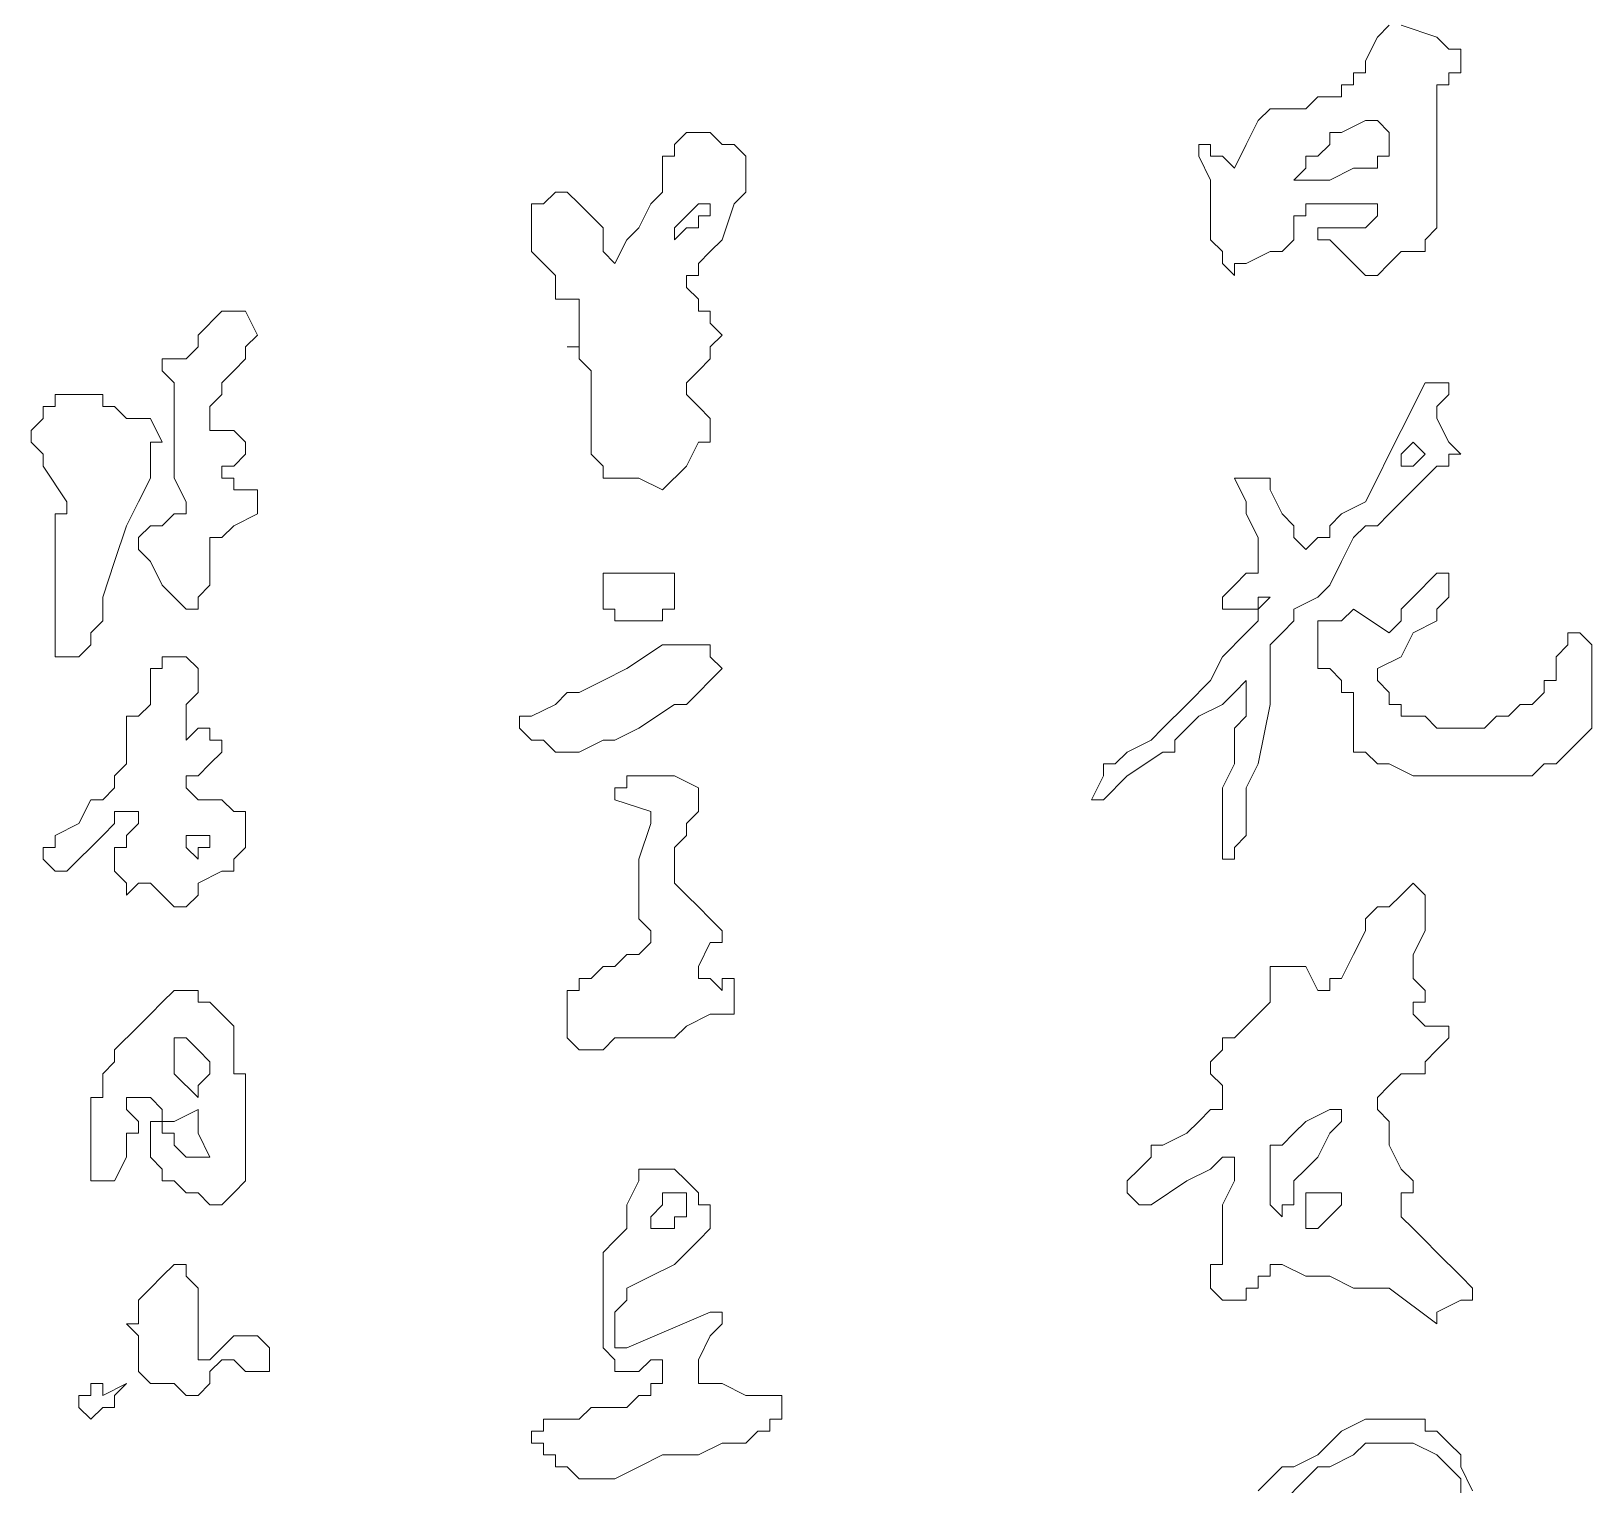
# Model space of a CAD drawing. Extents: x -66030 to 95157, y -13132 to 45879.
# Drawn here: x -44904 to -44392, y 26006 to 26483 of the extents above; entities that cross this region are included whole.
import ezdxf

# ---------------------------------------------------------------- set-up
doc = ezdxf.new("R2010")
doc.units = 0
doc.header["$LTSCALE"] = 100
doc.header["$MEASUREMENT"] = 0
doc.layers.get('0').update_dxf_attribs({"linetype": 'CONTINUOUS'})

msp = doc.modelspace()

# ---------------------------------------------------------------- linework, layer by layer
at = {"lineweight": 0}
for points in [[(-44454.71, 26484.92), (-44442.99, 26481.02), (-44442.99, 26481.02), (-44442.99, 26481.02), (-44439.09, 26477.11), (-44435.18, 26477.11), (-44435.18, 26473.21), (-44435.18, 26469.3), (-44439.09, 26469.3), (-44439.09, 26465.4), (-44442.99, 26465.4), (-44442.99, 26461.49), (-44442.99, 26457.58), (-44442.99, 26449.77), (-44442.99, 26438.05), (-44442.99, 26430.24), (-44442.99, 26422.43), (-44442.99, 26418.52), (-44446.9, 26414.62), (-44446.9, 26410.71), (-44450.81, 26410.71), (-44454.71, 26410.71), (-44458.62, 26406.81), (-44462.52, 26402.9), (-44466.43, 26402.9), (-44470.34, 26406.81), (-44474.24, 26410.71), (-44478.15, 26414.62), (-44482.05, 26414.62), (-44482.05, 26418.52), (-44478.15, 26418.52), (-44478.15, 26418.52), (-44478.15, 26418.52), (-44470.34, 26418.52), (-44470.34, 26418.52), (-44470.34, 26418.52), (-44466.43, 26418.52), (-44466.43, 26418.52), (-44462.52, 26422.43), (-44462.52, 26426.34), (-44462.52, 26426.34), (-44466.43, 26426.34), (-44470.34, 26426.34), (-44470.34, 26426.34), (-44478.15, 26426.34), (-44482.05, 26426.34), (-44482.05, 26426.34), (-44485.96, 26426.34), (-44485.96, 26426.34), (-44485.96, 26422.43), (-44489.87, 26422.43), (-44489.87, 26418.52), (-44489.87, 26414.62), (-44493.77, 26410.71), (-44493.77, 26410.71), (-44497.68, 26410.71), (-44505.49, 26406.81), (-44509.4, 26406.81), (-44509.4, 26402.9), (-44513.3, 26406.81), (-44513.3, 26410.71), (-44517.21, 26414.62), (-44517.21, 26414.62), (-44517.21, 26414.62), (-44517.21, 26418.52), (-44517.21, 26422.43), (-44517.21, 26426.34), (-44517.21, 26434.15), (-44521.11, 26441.96), (-44521.11, 26441.96), (-44521.11, 26445.87), (-44521.11, 26445.87), (-44521.11, 26445.87), (-44521.11, 26445.87), (-44517.21, 26445.87), (-44517.21, 26445.87), (-44517.21, 26441.96), (-44517.21, 26441.96), (-44513.3, 26441.96), (-44513.3, 26441.96), (-44509.4, 26438.05), (-44505.49, 26445.87), (-44501.58, 26453.68), (-44497.68, 26457.58), (-44489.87, 26457.58), (-44489.87, 26457.58), (-44489.87, 26457.58), (-44485.96, 26457.58), (-44485.96, 26457.58), (-44482.05, 26461.49), (-44474.24, 26461.49), (-44474.24, 26465.4), (-44470.34, 26465.4), (-44470.34, 26469.3), (-44466.43, 26469.3), (-44466.43, 26473.21), (-44466.43, 26473.21), (-44462.52, 26481.02), (-44458.62, 26484.92)], [(-44501.58, 26004.49), (-44497.68, 26008.4), (-44493.77, 26012.3), (-44489.87, 26012.3), (-44482.05, 26016.21), (-44474.24, 26024.02), (-44466.43, 26027.93), (-44458.62, 26027.93), (-44458.62, 26027.93), (-44454.71, 26027.93), (-44454.71, 26027.93), (-44450.81, 26027.93), (-44446.9, 26027.93), (-44446.9, 26024.02), (-44442.99, 26024.02), (-44439.09, 26020.11), (-44435.18, 26016.21), (-44435.18, 26012.3), (-44431.28, 26004.49)], [(-44435.18, 26000.58), (-44435.18, 26008.4), (-44439.09, 26012.3), (-44439.09, 26012.3), (-44442.99, 26016.21), (-44442.99, 26016.21), (-44450.81, 26020.11), (-44454.71, 26020.11), (-44458.62, 26020.11), (-44466.43, 26020.11), (-44470.34, 26016.21), (-44478.15, 26012.3), (-44482.05, 26012.3), (-44485.96, 26008.4), (-44493.77, 26000.58)]]:
    msp.add_lwpolyline(points, dxfattribs=at)
for points in [[(-44704.69, 26336.5), (-44712.51, 26336.5), (-44712.51, 26336.5), (-44712.51, 26336.5), (-44716.41, 26336.5), (-44716.41, 26340.4), (-44716.41, 26340.4), (-44720.32, 26344.31), (-44720.32, 26348.22), (-44720.32, 26352.12), (-44720.32, 26359.93), (-44720.32, 26367.75), (-44720.32, 26367.75), (-44720.32, 26371.65), (-44724.22, 26375.56), (-44724.22, 26379.46), (-44728.13, 26379.46), (-44724.22, 26379.46), (-44724.22, 26383.37), (-44724.22, 26387.28), (-44724.22, 26387.28), (-44724.22, 26391.18), (-44724.22, 26391.18), (-44724.22, 26391.18), (-44724.22, 26395.09), (-44728.13, 26395.09), (-44732.04, 26395.09), (-44732.04, 26402.9), (-44735.94, 26406.81), (-44739.85, 26410.71), (-44739.85, 26414.62), (-44739.85, 26418.52), (-44739.85, 26418.52), (-44739.85, 26418.52), (-44739.85, 26422.43), (-44739.85, 26422.43), (-44739.85, 26426.34), (-44739.85, 26426.34), (-44735.94, 26426.34), (-44735.94, 26426.34), (-44732.04, 26430.24), (-44732.04, 26430.24), (-44728.13, 26430.24), (-44724.22, 26426.34), (-44720.32, 26422.43), (-44716.41, 26418.52), (-44716.41, 26418.52), (-44716.41, 26414.62), (-44716.41, 26414.62), (-44716.41, 26410.71), (-44716.41, 26410.71), (-44712.51, 26406.81), (-44712.51, 26406.81), (-44708.6, 26414.62), (-44704.69, 26418.52), (-44700.79, 26426.34), (-44700.79, 26426.34), (-44696.88, 26430.24), (-44696.88, 26438.05), (-44696.88, 26441.96), (-44692.98, 26441.96), (-44692.98, 26445.87), (-44689.07, 26449.77), (-44685.16, 26449.77), (-44685.16, 26449.77), (-44681.26, 26449.77), (-44681.26, 26449.77), (-44677.35, 26445.87), (-44673.45, 26445.87), (-44673.45, 26445.87), (-44669.54, 26441.96), (-44669.54, 26438.05), (-44669.54, 26438.05), (-44669.54, 26438.05), (-44669.54, 26434.15), (-44669.54, 26430.24), (-44673.45, 26426.34), (-44677.35, 26414.62), (-44677.35, 26414.62), (-44677.35, 26414.62), (-44681.26, 26410.71), (-44685.16, 26406.81), (-44685.16, 26402.9), (-44689.07, 26402.9), (-44689.07, 26402.9), (-44689.07, 26398.99), (-44689.07, 26398.99), (-44689.07, 26398.99), (-44685.16, 26395.09), (-44685.16, 26391.18), (-44681.26, 26391.18), (-44681.26, 26387.28), (-44677.35, 26383.37), (-44681.26, 26379.46), (-44681.26, 26375.56), (-44685.16, 26371.65), (-44689.07, 26367.75), (-44689.07, 26363.84), (-44685.16, 26359.93), (-44681.26, 26356.03), (-44681.26, 26352.12), (-44681.26, 26352.12), (-44681.26, 26348.22), (-44685.16, 26348.22), (-44689.07, 26340.4), (-44696.88, 26332.59), (-44696.88, 26332.59), (-44704.69, 26336.5)], [(-44489.87, 26434.15), (-44489.87, 26434.15), (-44485.96, 26438.05), (-44485.96, 26441.96), (-44482.05, 26441.96), (-44478.15, 26445.87), (-44478.15, 26445.87), (-44478.15, 26449.77), (-44474.24, 26449.77), (-44466.43, 26453.68), (-44462.52, 26453.68), (-44458.62, 26449.77), (-44458.62, 26449.77), (-44458.62, 26445.87), (-44458.62, 26441.96), (-44458.62, 26441.96), (-44462.52, 26441.96), (-44462.52, 26438.05), (-44466.43, 26438.05), (-44470.34, 26438.05), (-44478.15, 26434.15), (-44482.05, 26434.15), (-44485.96, 26434.15), (-44485.96, 26434.15), (-44489.87, 26434.15)], [(-44681.26, 26426.34), (-44681.26, 26422.43), (-44685.16, 26422.43), (-44685.16, 26418.52), (-44689.07, 26418.52), (-44692.98, 26414.62), (-44692.98, 26418.52), (-44689.07, 26422.43), (-44685.16, 26426.34), (-44685.16, 26426.34), (-44681.26, 26426.34)], [(-44853.12, 26293.53), (-44853.12, 26293.53), (-44857.03, 26297.44), (-44860.93, 26301.34), (-44864.84, 26309.16), (-44868.74, 26313.06), (-44868.74, 26316.97), (-44864.84, 26320.87), (-44864.84, 26320.87), (-44860.93, 26320.87), (-44857.03, 26324.78), (-44853.12, 26324.78), (-44853.12, 26328.69), (-44857.03, 26336.5), (-44857.03, 26340.4), (-44857.03, 26344.31), (-44857.03, 26348.22), (-44857.03, 26348.22), (-44857.03, 26352.12), (-44857.03, 26352.12), (-44857.03, 26352.12), (-44857.03, 26352.12), (-44857.03, 26356.03), (-44857.03, 26356.03), (-44857.03, 26356.03), (-44857.03, 26359.93), (-44857.03, 26359.93), (-44857.03, 26363.84), (-44857.03, 26367.75), (-44860.93, 26371.65), (-44860.93, 26375.56), (-44860.93, 26375.56), (-44857.03, 26375.56), (-44857.03, 26375.56), (-44853.12, 26375.56), (-44849.21, 26379.46), (-44849.21, 26383.37), (-44841.4, 26391.18), (-44837.5, 26391.18), (-44833.59, 26391.18), (-44829.68, 26383.37), (-44833.59, 26379.46), (-44833.59, 26375.56), (-44837.5, 26371.65), (-44837.5, 26371.65), (-44841.4, 26367.75), (-44841.4, 26363.84), (-44845.31, 26359.93), (-44845.31, 26359.93), (-44845.31, 26356.03), (-44845.31, 26356.03), (-44845.31, 26356.03), (-44845.31, 26352.12), (-44837.5, 26352.12), (-44833.59, 26348.22), (-44833.59, 26348.22), (-44833.59, 26344.31), (-44837.5, 26340.4), (-44841.4, 26340.4), (-44841.4, 26340.4), (-44841.4, 26336.5), (-44841.4, 26336.5), (-44837.5, 26336.5), (-44837.5, 26332.59), (-44833.59, 26332.59), (-44829.68, 26332.59), (-44829.68, 26328.69), (-44829.68, 26328.69), (-44829.68, 26324.78), (-44829.68, 26324.78), (-44829.68, 26324.78), (-44837.5, 26320.87), (-44841.4, 26316.97), (-44845.31, 26316.97), (-44845.31, 26313.06), (-44845.31, 26305.25), (-44845.31, 26301.34), (-44849.21, 26297.44), (-44849.21, 26293.53), (-44849.21, 26293.53), (-44853.12, 26293.53)], [(-44513.3, 26215.41), (-44513.3, 26219.32), (-44513.3, 26223.23), (-44513.3, 26227.13), (-44513.3, 26231.04), (-44513.3, 26234.94), (-44509.4, 26242.75), (-44509.4, 26254.47), (-44505.49, 26258.38), (-44505.49, 26266.19), (-44505.49, 26266.19), (-44505.49, 26270.1), (-44509.4, 26266.19), (-44513.3, 26262.28), (-44521.11, 26258.38), (-44528.92, 26250.57), (-44528.92, 26246.66), (-44532.83, 26246.66), (-44544.55, 26238.85), (-44552.36, 26231.04), (-44556.27, 26231.04), (-44556.27, 26231.04), (-44556.27, 26231.04), (-44556.27, 26231.04), (-44552.36, 26238.85), (-44552.36, 26242.75), (-44548.45, 26242.75), (-44544.55, 26246.66), (-44544.55, 26246.66), (-44536.74, 26250.57), (-44532.83, 26254.47), (-44525.02, 26262.28), (-44517.21, 26270.1), (-44513.3, 26277.91), (-44505.49, 26285.72), (-44501.58, 26289.63), (-44501.58, 26293.53), (-44497.68, 26297.44), (-44497.68, 26297.44), (-44501.58, 26297.44), (-44501.58, 26297.44), (-44501.58, 26293.53), (-44509.4, 26293.53), (-44509.4, 26293.53), (-44513.3, 26293.53), (-44513.3, 26293.53), (-44513.3, 26297.44), (-44513.3, 26297.44), (-44513.3, 26297.44), (-44509.4, 26301.34), (-44509.4, 26301.34), (-44505.49, 26305.25), (-44501.58, 26305.25), (-44501.58, 26309.16), (-44501.58, 26309.16), (-44501.58, 26316.97), (-44505.49, 26324.78), (-44505.49, 26328.69), (-44509.4, 26336.5), (-44509.4, 26336.5), (-44509.4, 26336.5), (-44505.49, 26336.5), (-44505.49, 26336.5), (-44505.49, 26336.5), (-44497.68, 26336.5), (-44497.68, 26332.59), (-44493.77, 26324.78), (-44493.77, 26324.78), (-44489.87, 26320.87), (-44489.87, 26316.97), (-44485.96, 26313.06), (-44485.96, 26313.06), (-44482.05, 26316.97), (-44478.15, 26316.97), (-44478.15, 26320.87), (-44474.24, 26324.78), (-44466.43, 26328.69), (-44462.52, 26336.5), (-44458.62, 26344.31), (-44454.71, 26352.12), (-44446.9, 26367.75), (-44442.99, 26367.75), (-44442.99, 26367.75), (-44442.99, 26367.75), (-44439.09, 26367.75), (-44439.09, 26363.84), (-44442.99, 26359.93), (-44442.99, 26359.93), (-44442.99, 26356.03), (-44439.09, 26348.22), (-44439.09, 26348.22), (-44435.18, 26344.31), (-44439.09, 26344.31), (-44439.09, 26340.4), (-44439.09, 26340.4), (-44442.99, 26340.4), (-44450.81, 26332.59), (-44458.62, 26324.78), (-44462.52, 26320.87), (-44466.43, 26320.87), (-44470.34, 26316.97), (-44474.24, 26309.16), (-44478.15, 26301.34), (-44482.05, 26297.44), (-44489.87, 26293.53), (-44489.87, 26289.63), (-44493.77, 26285.72), (-44493.77, 26285.72), (-44497.68, 26281.81), (-44497.68, 26277.91), (-44497.68, 26274), (-44497.68, 26270.1), (-44497.68, 26266.19), (-44497.68, 26262.28), (-44501.58, 26242.75), (-44505.49, 26234.94), (-44505.49, 26227.13), (-44505.49, 26223.23), (-44505.49, 26219.32), (-44509.4, 26215.41), (-44509.4, 26211.51), (-44513.3, 26211.51), (-44513.3, 26215.41)], [(-44896.09, 26285.72), (-44896.09, 26289.63), (-44896.09, 26293.53), (-44896.09, 26297.44), (-44896.09, 26301.34), (-44896.09, 26301.34), (-44896.09, 26305.25), (-44896.09, 26309.16), (-44896.09, 26309.16), (-44896.09, 26309.16), (-44896.09, 26313.06), (-44896.09, 26313.06), (-44896.09, 26313.06), (-44896.09, 26316.97), (-44896.09, 26316.97), (-44896.09, 26316.97), (-44896.09, 26320.87), (-44896.09, 26324.78), (-44892.18, 26324.78), (-44892.18, 26328.69), (-44899.99, 26340.4), (-44899.99, 26344.31), (-44903.9, 26348.22), (-44903.9, 26348.22), (-44903.9, 26348.22), (-44903.9, 26352.12), (-44903.9, 26352.12), (-44899.99, 26356.03), (-44899.99, 26356.03), (-44899.99, 26359.93), (-44896.09, 26359.93), (-44896.09, 26363.84), (-44892.18, 26363.84), (-44888.27, 26363.84), (-44884.37, 26363.84), (-44880.46, 26363.84), (-44880.46, 26359.93), (-44876.56, 26359.93), (-44872.65, 26356.03), (-44864.84, 26356.03), (-44864.84, 26356.03), (-44864.84, 26356.03), (-44860.93, 26348.22), (-44864.84, 26348.22), (-44864.84, 26348.22), (-44864.84, 26344.31), (-44864.84, 26340.4), (-44864.84, 26340.4), (-44864.84, 26336.5), (-44868.74, 26328.69), (-44872.65, 26320.87), (-44876.56, 26309.16), (-44880.46, 26297.44), (-44880.46, 26297.44), (-44880.46, 26293.53), (-44880.46, 26293.53), (-44880.46, 26293.53), (-44880.46, 26289.63), (-44884.37, 26285.72), (-44884.37, 26281.81), (-44888.27, 26277.91), (-44892.18, 26277.91), (-44892.18, 26277.91), (-44896.09, 26277.91), (-44896.09, 26277.91), (-44896.09, 26281.81), (-44896.09, 26281.81), (-44896.09, 26285.72)], [(-44454.71, 26340.4), (-44454.71, 26344.31), (-44454.71, 26344.31), (-44450.81, 26348.22), (-44450.81, 26348.22), (-44450.81, 26348.22), (-44446.9, 26344.31), (-44446.9, 26344.31), (-44450.81, 26340.4), (-44450.81, 26340.4), (-44450.81, 26340.4), (-44450.81, 26340.4), (-44454.71, 26340.4), (-44454.71, 26340.4)], [(-44716.41, 26297.44), (-44716.41, 26301.34), (-44716.41, 26305.25), (-44716.41, 26305.25), (-44712.51, 26305.25), (-44708.6, 26305.25), (-44704.69, 26305.25), (-44700.79, 26305.25), (-44700.79, 26305.25), (-44692.98, 26305.25), (-44692.98, 26297.44), (-44692.98, 26297.44), (-44692.98, 26293.53), (-44696.88, 26293.53), (-44696.88, 26289.63), (-44700.79, 26289.63), (-44700.79, 26289.63), (-44704.69, 26289.63), (-44708.6, 26289.63), (-44712.51, 26289.63), (-44712.51, 26293.53), (-44716.41, 26293.53), (-44716.41, 26297.44), (-44716.41, 26297.44)], [(-44474.24, 26266.19), (-44474.24, 26270.1), (-44474.24, 26270.1), (-44478.15, 26274), (-44478.15, 26274), (-44482.05, 26274), (-44482.05, 26277.91), (-44482.05, 26277.91), (-44482.05, 26277.91), (-44482.05, 26281.81), (-44482.05, 26281.81), (-44482.05, 26281.81), (-44482.05, 26285.72), (-44482.05, 26285.72), (-44482.05, 26289.63), (-44478.15, 26289.63), (-44474.24, 26289.63), (-44470.34, 26293.53), (-44470.34, 26293.53), (-44458.62, 26285.72), (-44454.71, 26289.63), (-44454.71, 26293.53), (-44450.81, 26297.44), (-44442.99, 26305.25), (-44442.99, 26305.25), (-44439.09, 26305.25), (-44439.09, 26305.25), (-44439.09, 26305.25), (-44439.09, 26301.34), (-44439.09, 26301.34), (-44439.09, 26297.44), (-44439.09, 26297.44), (-44442.99, 26293.53), (-44442.99, 26289.63), (-44450.81, 26285.72), (-44454.71, 26277.91), (-44462.52, 26274), (-44462.52, 26274), (-44462.52, 26270.1), (-44458.62, 26266.19), (-44458.62, 26262.28), (-44458.62, 26262.28), (-44454.71, 26262.28), (-44454.71, 26258.38), (-44450.81, 26258.38), (-44446.9, 26258.38), (-44442.99, 26254.47), (-44439.09, 26254.47), (-44435.18, 26254.47), (-44431.28, 26254.47), (-44427.37, 26254.47), (-44423.46, 26258.38), (-44419.56, 26258.38), (-44415.65, 26262.28), (-44411.75, 26262.28), (-44407.84, 26266.19), (-44407.84, 26270.1), (-44403.93, 26270.1), (-44403.93, 26274), (-44403.93, 26274), (-44403.93, 26277.91), (-44400.03, 26281.81), (-44400.03, 26281.81), (-44400.03, 26285.72), (-44396.12, 26285.72), (-44392.22, 26281.81), (-44392.22, 26277.91), (-44392.22, 26270.1), (-44392.22, 26270.1), (-44392.22, 26266.19), (-44392.22, 26262.28), (-44392.22, 26258.38), (-44392.22, 26254.47), (-44396.12, 26250.57), (-44400.03, 26246.66), (-44400.03, 26246.66), (-44403.93, 26242.75), (-44403.93, 26242.75), (-44407.84, 26242.75), (-44411.75, 26238.85), (-44419.56, 26238.85), (-44427.37, 26238.85), (-44431.28, 26238.85), (-44439.09, 26238.85), (-44442.99, 26238.85), (-44450.81, 26238.85), (-44458.62, 26242.75), (-44462.52, 26242.75), (-44462.52, 26242.75), (-44466.43, 26246.66), (-44470.34, 26246.66), (-44470.34, 26250.57), (-44470.34, 26254.47), (-44470.34, 26254.47), (-44470.34, 26258.38), (-44470.34, 26262.28), (-44470.34, 26266.19), (-44474.24, 26266.19)], [(-44739.85, 26250.57), (-44743.75, 26254.47), (-44743.75, 26254.47), (-44743.75, 26258.38), (-44743.75, 26258.38), (-44743.75, 26258.38), (-44739.85, 26258.38), (-44739.85, 26258.38), (-44739.85, 26258.38), (-44732.04, 26262.28), (-44728.13, 26266.19), (-44724.22, 26266.19), (-44716.41, 26270.1), (-44708.6, 26274), (-44696.88, 26281.81), (-44692.98, 26281.81), (-44689.07, 26281.81), (-44685.16, 26281.81), (-44685.16, 26281.81), (-44681.26, 26281.81), (-44681.26, 26281.81), (-44681.26, 26277.91), (-44677.35, 26274), (-44677.35, 26274), (-44681.26, 26270.1), (-44685.16, 26266.19), (-44689.07, 26262.28), (-44692.98, 26262.28), (-44704.69, 26254.47), (-44712.51, 26250.57), (-44716.41, 26250.57), (-44724.22, 26246.66), (-44728.13, 26246.66), (-44732.04, 26246.66), (-44735.94, 26250.57), (-44739.85, 26250.57), (-44739.85, 26250.57)], [(-44864.84, 26203.7), (-44868.74, 26203.7), (-44872.65, 26199.79), (-44872.65, 26199.79), (-44872.65, 26203.7), (-44876.56, 26207.6), (-44876.56, 26211.51), (-44876.56, 26211.51), (-44876.56, 26215.41), (-44872.65, 26215.41), (-44872.65, 26219.32), (-44872.65, 26219.32), (-44868.74, 26223.23), (-44868.74, 26223.23), (-44868.74, 26223.23), (-44868.74, 26227.13), (-44872.65, 26227.13), (-44872.65, 26227.13), (-44876.56, 26227.13), (-44876.56, 26223.23), (-44880.46, 26219.32), (-44884.37, 26215.41), (-44888.27, 26211.51), (-44888.27, 26211.51), (-44892.18, 26207.6), (-44896.09, 26207.6), (-44896.09, 26207.6), (-44899.99, 26211.51), (-44899.99, 26211.51), (-44899.99, 26215.41), (-44899.99, 26215.41), (-44896.09, 26215.41), (-44896.09, 26219.32), (-44888.27, 26223.23), (-44884.37, 26231.04), (-44880.46, 26231.04), (-44876.56, 26234.94), (-44876.56, 26238.85), (-44872.65, 26242.75), (-44872.65, 26246.66), (-44872.65, 26246.66), (-44872.65, 26250.57), (-44872.65, 26254.47), (-44872.65, 26254.47), (-44872.65, 26258.38), (-44872.65, 26258.38), (-44868.74, 26258.38), (-44864.84, 26262.28), (-44864.84, 26262.28), (-44864.84, 26266.19), (-44864.84, 26270.1), (-44864.84, 26274), (-44860.93, 26274), (-44860.93, 26274), (-44860.93, 26277.91), (-44860.93, 26277.91), (-44860.93, 26277.91), (-44857.03, 26277.91), (-44853.12, 26277.91), (-44849.21, 26274), (-44849.21, 26274), (-44849.21, 26274), (-44849.21, 26270.1), (-44849.21, 26270.1), (-44849.21, 26270.1), (-44849.21, 26266.19), (-44849.21, 26266.19), (-44849.21, 26266.19), (-44849.21, 26266.19), (-44849.21, 26266.19), (-44853.12, 26262.28), (-44853.12, 26258.38), (-44853.12, 26258.38), (-44853.12, 26254.47), (-44853.12, 26250.57), (-44853.12, 26250.57), (-44849.21, 26254.47), (-44849.21, 26254.47), (-44845.31, 26254.47), (-44845.31, 26254.47), (-44845.31, 26250.57), (-44841.4, 26250.57), (-44841.4, 26250.57), (-44841.4, 26250.57), (-44841.4, 26246.66), (-44841.4, 26246.66), (-44845.31, 26242.75), (-44849.21, 26238.85), (-44853.12, 26238.85), (-44853.12, 26234.94), (-44853.12, 26234.94), (-44849.21, 26231.04), (-44845.31, 26231.04), (-44841.4, 26231.04), (-44841.4, 26231.04), (-44837.5, 26227.13), (-44833.59, 26227.13), (-44833.59, 26227.13), (-44833.59, 26223.23), (-44833.59, 26219.32), (-44833.59, 26219.32), (-44833.59, 26215.41), (-44837.5, 26211.51), (-44837.5, 26207.6), (-44841.4, 26207.6), (-44849.21, 26203.7), (-44849.21, 26199.79), (-44853.12, 26195.88), (-44857.03, 26195.88), (-44864.84, 26203.7)], [(-44849.21, 26270.1), (-44849.21, 26266.19), (-44849.21, 26270.1)], [(-44728.13, 26156.82), (-44728.13, 26164.64), (-44728.13, 26164.64), (-44728.13, 26168.54), (-44724.22, 26168.54), (-44724.22, 26172.45), (-44720.32, 26172.45), (-44716.41, 26176.35), (-44712.51, 26176.35), (-44708.6, 26180.26), (-44704.69, 26180.26), (-44700.79, 26184.17), (-44700.79, 26184.17), (-44700.79, 26188.07), (-44704.69, 26191.98), (-44704.69, 26195.88), (-44704.69, 26199.79), (-44704.69, 26203.7), (-44704.69, 26207.6), (-44704.69, 26211.51), (-44700.79, 26223.23), (-44700.79, 26223.23), (-44700.79, 26227.13), (-44712.51, 26231.04), (-44712.51, 26234.94), (-44708.6, 26234.94), (-44708.6, 26238.85), (-44704.69, 26238.85), (-44704.69, 26238.85), (-44700.79, 26238.85), (-44696.88, 26238.85), (-44696.88, 26238.85), (-44692.98, 26238.85), (-44692.98, 26238.85), (-44685.16, 26234.94), (-44685.16, 26234.94), (-44685.16, 26231.04), (-44685.16, 26231.04), (-44685.16, 26227.13), (-44685.16, 26227.13), (-44689.07, 26223.23), (-44689.07, 26219.32), (-44692.98, 26215.41), (-44692.98, 26211.51), (-44692.98, 26207.6), (-44692.98, 26203.7), (-44692.98, 26203.7), (-44689.07, 26199.79), (-44689.07, 26199.79), (-44685.16, 26195.88), (-44681.26, 26191.98), (-44677.35, 26188.07), (-44677.35, 26188.07), (-44677.35, 26184.17), (-44681.26, 26184.17), (-44685.16, 26176.35), (-44685.16, 26172.45), (-44685.16, 26172.45), (-44681.26, 26172.45), (-44681.26, 26172.45), (-44677.35, 26168.54), (-44677.35, 26172.45), (-44677.35, 26172.45), (-44673.45, 26172.45), (-44673.45, 26168.54), (-44673.45, 26168.54), (-44673.45, 26160.73), (-44681.26, 26160.73), (-44689.07, 26156.82), (-44692.98, 26152.92), (-44704.69, 26152.92), (-44712.51, 26152.92), (-44716.41, 26149.01), (-44720.32, 26149.01), (-44720.32, 26149.01), (-44724.22, 26149.01), (-44724.22, 26149.01), (-44728.13, 26152.92), (-44728.13, 26152.92), (-44728.13, 26156.82), (-44728.13, 26156.82)], [(-44853.12, 26219.32), (-44849.21, 26219.32), (-44849.21, 26219.32), (-44845.31, 26219.32), (-44845.31, 26219.32), (-44845.31, 26215.41), (-44845.31, 26215.41), (-44845.31, 26215.41), (-44849.21, 26215.41), (-44849.21, 26211.51), (-44853.12, 26215.41), (-44853.12, 26215.41), (-44853.12, 26215.41), (-44853.12, 26219.32)], [(-44466.43, 26070.89), (-44470.34, 26070.89), (-44478.15, 26074.8), (-44482.05, 26074.8), (-44485.96, 26074.8), (-44493.77, 26078.7), (-44493.77, 26078.7), (-44497.68, 26078.7), (-44497.68, 26074.8), (-44501.58, 26074.8), (-44501.58, 26070.89), (-44505.49, 26070.89), (-44505.49, 26066.99), (-44513.3, 26066.99), (-44517.21, 26070.89), (-44517.21, 26074.8), (-44517.21, 26078.7), (-44517.21, 26078.7), (-44513.3, 26078.7), (-44513.3, 26082.61), (-44513.3, 26082.61), (-44513.3, 26086.52), (-44513.3, 26090.42), (-44513.3, 26098.23), (-44509.4, 26106.05), (-44509.4, 26109.95), (-44509.4, 26109.95), (-44509.4, 26113.86), (-44513.3, 26113.86), (-44513.3, 26113.86), (-44517.21, 26109.95), (-44525.02, 26106.05), (-44536.74, 26098.23), (-44540.64, 26098.23), (-44540.64, 26098.23), (-44540.64, 26098.23), (-44544.55, 26102.14), (-44544.55, 26102.14), (-44544.55, 26102.14), (-44544.55, 26106.05), (-44544.55, 26106.05), (-44540.64, 26109.95), (-44536.74, 26113.86), (-44536.74, 26117.76), (-44532.83, 26117.76), (-44525.02, 26121.67), (-44521.11, 26125.58), (-44517.21, 26129.48), (-44513.3, 26129.48), (-44513.3, 26133.39), (-44513.3, 26133.39), (-44513.3, 26133.39), (-44513.3, 26133.39), (-44513.3, 26137.29), (-44517.21, 26141.2), (-44517.21, 26141.2), (-44517.21, 26145.11), (-44517.21, 26145.11), (-44517.21, 26145.11), (-44513.3, 26149.01), (-44513.3, 26152.92), (-44509.4, 26152.92), (-44505.49, 26156.82), (-44501.58, 26160.73), (-44501.58, 26160.73), (-44497.68, 26164.64), (-44497.68, 26164.64), (-44497.68, 26168.54), (-44497.68, 26172.45), (-44497.68, 26172.45), (-44497.68, 26176.35), (-44493.77, 26176.35), (-44489.87, 26176.35), (-44489.87, 26176.35), (-44489.87, 26176.35), (-44485.96, 26176.35), (-44482.05, 26168.54), (-44478.15, 26168.54), (-44478.15, 26172.45), (-44474.24, 26172.45), (-44470.34, 26180.26), (-44466.43, 26188.07), (-44466.43, 26191.98), (-44462.52, 26195.88), (-44458.62, 26195.88), (-44454.71, 26199.79), (-44454.71, 26199.79), (-44450.81, 26203.7), (-44450.81, 26203.7), (-44446.9, 26199.79), (-44446.9, 26199.79), (-44446.9, 26199.79), (-44446.9, 26195.88), (-44446.9, 26195.88), (-44446.9, 26191.98), (-44446.9, 26188.07), (-44450.81, 26180.26), (-44450.81, 26180.26), (-44450.81, 26176.35), (-44450.81, 26172.45), (-44446.9, 26168.54), (-44446.9, 26168.54), (-44446.9, 26168.54), (-44446.9, 26164.64), (-44450.81, 26164.64), (-44450.81, 26160.73), (-44450.81, 26160.73), (-44450.81, 26160.73), (-44450.81, 26160.73), (-44446.9, 26156.82), (-44442.99, 26156.82), (-44439.09, 26156.82), (-44439.09, 26156.82), (-44439.09, 26156.82), (-44439.09, 26152.92), (-44439.09, 26152.92), (-44442.99, 26149.01), (-44446.9, 26145.11), (-44446.9, 26141.2), (-44446.9, 26141.2), (-44450.81, 26141.2), (-44454.71, 26141.2), (-44458.62, 26137.29), (-44462.52, 26133.39), (-44462.52, 26133.39), (-44462.52, 26129.48), (-44462.52, 26129.48), (-44458.62, 26125.58), (-44458.62, 26125.58), (-44458.62, 26125.58), (-44458.62, 26121.67), (-44458.62, 26121.67), (-44458.62, 26117.76), (-44454.71, 26109.95), (-44450.81, 26106.05), (-44450.81, 26106.05), (-44450.81, 26102.14), (-44454.71, 26102.14), (-44454.71, 26098.23), (-44454.71, 26094.33), (-44454.71, 26094.33), (-44450.81, 26090.42), (-44446.9, 26086.52), (-44442.99, 26082.61), (-44435.18, 26074.8), (-44431.28, 26070.89), (-44431.28, 26070.89), (-44431.28, 26066.99), (-44431.28, 26066.99), (-44431.28, 26066.99), (-44431.28, 26066.99), (-44431.28, 26066.99), (-44435.18, 26066.99), (-44435.18, 26066.99), (-44442.99, 26063.08), (-44442.99, 26063.08), (-44442.99, 26059.17), (-44458.62, 26070.89), (-44462.52, 26070.89), (-44466.43, 26070.89)], [(-44864.84, 26121.67), (-44864.84, 26121.67), (-44864.84, 26121.67), (-44864.84, 26125.58), (-44864.84, 26125.58), (-44860.93, 26125.58), (-44860.93, 26121.67), (-44857.03, 26121.67), (-44857.03, 26121.67), (-44857.03, 26117.76), (-44857.03, 26117.76), (-44857.03, 26117.76), (-44853.12, 26113.86), (-44853.12, 26113.86), (-44849.21, 26113.86), (-44845.31, 26113.86), (-44849.21, 26121.67), (-44849.21, 26129.48), (-44849.21, 26129.48), (-44857.03, 26125.58), (-44860.93, 26125.58), (-44860.93, 26129.48), (-44864.84, 26133.39), (-44868.74, 26133.39), (-44868.74, 26133.39), (-44872.65, 26133.39), (-44872.65, 26133.39), (-44872.65, 26129.48), (-44868.74, 26125.58), (-44868.74, 26121.67), (-44868.74, 26121.67), (-44868.74, 26121.67), (-44872.65, 26121.67), (-44872.65, 26121.67), (-44872.65, 26117.76), (-44872.65, 26113.86), (-44876.56, 26106.05), (-44876.56, 26106.05), (-44876.56, 26106.05), (-44880.46, 26106.05), (-44884.37, 26106.05), (-44884.37, 26106.05), (-44884.37, 26109.95), (-44884.37, 26113.86), (-44884.37, 26117.76), (-44884.37, 26117.76), (-44884.37, 26121.67), (-44884.37, 26121.67), (-44884.37, 26125.58), (-44884.37, 26125.58), (-44884.37, 26125.58), (-44884.37, 26125.58), (-44884.37, 26125.58), (-44884.37, 26129.48), (-44884.37, 26133.39), (-44884.37, 26133.39), (-44880.46, 26133.39), (-44880.46, 26133.39), (-44880.46, 26137.29), (-44880.46, 26137.29), (-44880.46, 26137.29), (-44880.46, 26141.2), (-44880.46, 26141.2), (-44880.46, 26141.2), (-44876.56, 26145.11), (-44876.56, 26149.01), (-44868.74, 26156.82), (-44864.84, 26160.73), (-44860.93, 26164.64), (-44857.03, 26168.54), (-44853.12, 26168.54), (-44849.21, 26168.54), (-44849.21, 26164.64), (-44845.31, 26164.64), (-44841.4, 26160.73), (-44841.4, 26160.73), (-44837.5, 26156.82), (-44837.5, 26152.92), (-44837.5, 26149.01), (-44837.5, 26141.2), (-44837.5, 26141.2), (-44837.5, 26141.2), (-44837.5, 26141.2), (-44833.59, 26141.2), (-44833.59, 26137.29), (-44833.59, 26137.29), (-44833.59, 26133.39), (-44833.59, 26133.39), (-44833.59, 26129.48), (-44833.59, 26117.76), (-44833.59, 26113.86), (-44833.59, 26109.95), (-44833.59, 26106.05), (-44837.5, 26102.14), (-44841.4, 26098.23), (-44845.31, 26098.23), (-44849.21, 26102.14), (-44853.12, 26102.14), (-44857.03, 26106.05), (-44860.93, 26106.05), (-44860.93, 26109.95), (-44864.84, 26113.86), (-44864.84, 26117.76), (-44864.84, 26121.67)], [(-44857.03, 26149.01), (-44857.03, 26152.92), (-44857.03, 26152.92), (-44857.03, 26152.92), (-44853.12, 26152.92), (-44853.12, 26152.92), (-44849.21, 26149.01), (-44849.21, 26149.01), (-44845.31, 26145.11), (-44845.31, 26141.2), (-44849.21, 26137.29), (-44849.21, 26137.29), (-44849.21, 26133.39), (-44857.03, 26141.2), (-44857.03, 26145.11), (-44857.03, 26149.01)], [(-44837.5, 26141.2), (-44837.5, 26141.2), (-44833.59, 26141.2), (-44837.5, 26141.2)], [(-44497.68, 26098.23), (-44497.68, 26098.23), (-44497.68, 26102.14), (-44497.68, 26106.05), (-44497.68, 26113.86), (-44497.68, 26117.76), (-44493.77, 26117.76), (-44489.87, 26121.67), (-44485.96, 26125.58), (-44485.96, 26125.58), (-44478.15, 26129.48), (-44474.24, 26129.48), (-44474.24, 26129.48), (-44474.24, 26129.48), (-44474.24, 26125.58), (-44478.15, 26121.67), (-44482.05, 26113.86), (-44485.96, 26109.95), (-44489.87, 26106.05), (-44489.87, 26098.23), (-44493.77, 26098.23), (-44493.77, 26094.33), (-44497.68, 26098.23), (-44497.68, 26098.23)], [(-44735.94, 26027.93), (-44724.22, 26027.93), (-44720.32, 26031.83), (-44716.41, 26031.83), (-44708.6, 26031.83), (-44704.69, 26035.74), (-44704.69, 26035.74), (-44700.79, 26035.74), (-44700.79, 26039.64), (-44696.88, 26039.64), (-44696.88, 26043.55), (-44696.88, 26043.55), (-44696.88, 26047.46), (-44700.79, 26047.46), (-44704.69, 26043.55), (-44708.6, 26043.55), (-44708.6, 26043.55), (-44712.51, 26043.55), (-44712.51, 26043.55), (-44712.51, 26047.46), (-44716.41, 26051.36), (-44716.41, 26051.36), (-44716.41, 26055.27), (-44716.41, 26055.27), (-44716.41, 26059.17), (-44716.41, 26063.08), (-44716.41, 26070.89), (-44716.41, 26074.8), (-44716.41, 26078.7), (-44716.41, 26078.7), (-44716.41, 26082.61), (-44716.41, 26082.61), (-44716.41, 26082.61), (-44716.41, 26082.61), (-44712.51, 26086.52), (-44712.51, 26086.52), (-44712.51, 26086.52), (-44708.6, 26090.42), (-44708.6, 26094.33), (-44708.6, 26098.23), (-44704.69, 26106.05), (-44704.69, 26109.95), (-44700.79, 26109.95), (-44700.79, 26109.95), (-44696.88, 26109.95), (-44696.88, 26109.95), (-44692.98, 26109.95), (-44689.07, 26106.05), (-44685.16, 26102.14), (-44685.16, 26098.23), (-44681.26, 26098.23), (-44681.26, 26094.33), (-44681.26, 26094.33), (-44681.26, 26090.42), (-44681.26, 26090.42), (-44685.16, 26086.52), (-44689.07, 26082.61), (-44689.07, 26082.61), (-44692.98, 26078.7), (-44700.79, 26074.8), (-44708.6, 26070.89), (-44708.6, 26070.89), (-44708.6, 26066.99), (-44712.51, 26063.08), (-44712.51, 26055.27), (-44712.51, 26055.27), (-44712.51, 26055.27), (-44712.51, 26055.27), (-44712.51, 26051.36), (-44712.51, 26051.36), (-44708.6, 26051.36), (-44708.6, 26051.36), (-44708.6, 26051.36), (-44681.26, 26063.08), (-44681.26, 26063.08), (-44677.35, 26063.08), (-44677.35, 26063.08), (-44677.35, 26063.08), (-44677.35, 26059.17), (-44681.26, 26055.27), (-44685.16, 26047.46), (-44685.16, 26047.46), (-44685.16, 26043.55), (-44685.16, 26039.64), (-44685.16, 26039.64), (-44681.26, 26039.64), (-44677.35, 26039.64), (-44669.54, 26035.74), (-44661.73, 26035.74), (-44661.73, 26035.74), (-44657.82, 26035.74), (-44657.82, 26035.74), (-44657.82, 26031.83), (-44657.82, 26027.93), (-44661.73, 26027.93), (-44661.73, 26024.02), (-44665.63, 26024.02), (-44669.54, 26020.11), (-44677.35, 26020.11), (-44685.16, 26016.21), (-44689.07, 26016.21), (-44696.88, 26016.21), (-44704.69, 26012.3), (-44712.51, 26008.4), (-44716.41, 26008.4), (-44724.22, 26008.4), (-44728.13, 26012.3), (-44732.04, 26012.3), (-44732.04, 26016.21), (-44735.94, 26016.21), (-44735.94, 26020.11), (-44739.85, 26020.11), (-44739.85, 26024.02), (-44735.94, 26024.02), (-44735.94, 26024.02), (-44735.94, 26027.93)], [(-44689.07, 26098.23), (-44689.07, 26098.23), (-44689.07, 26094.33), (-44689.07, 26094.33), (-44692.98, 26094.33), (-44692.98, 26090.42), (-44696.88, 26090.42), (-44700.79, 26090.42), (-44700.79, 26094.33), (-44700.79, 26094.33), (-44696.88, 26098.23), (-44696.88, 26102.14), (-44696.88, 26102.14), (-44696.88, 26102.14), (-44692.98, 26102.14), (-44692.98, 26102.14), (-44689.07, 26102.14), (-44689.07, 26098.23)], [(-44485.96, 26090.42), (-44485.96, 26094.33), (-44485.96, 26098.23), (-44485.96, 26098.23), (-44485.96, 26102.14), (-44482.05, 26102.14), (-44478.15, 26102.14), (-44478.15, 26102.14), (-44478.15, 26102.14), (-44474.24, 26102.14), (-44474.24, 26098.23), (-44474.24, 26098.23), (-44482.05, 26090.42), (-44485.96, 26090.42), (-44485.96, 26090.42), (-44485.96, 26090.42)], [(-44872.65, 26059.17), (-44872.65, 26059.17), (-44868.74, 26059.17), (-44868.74, 26063.08), (-44868.74, 26066.99), (-44864.84, 26070.89), (-44860.93, 26074.8), (-44857.03, 26078.7), (-44857.03, 26078.7), (-44853.12, 26078.7), (-44853.12, 26074.8), (-44849.21, 26070.89), (-44849.21, 26066.99), (-44849.21, 26059.17), (-44849.21, 26055.27), (-44849.21, 26055.27), (-44849.21, 26051.36), (-44849.21, 26051.36), (-44849.21, 26047.46), (-44849.21, 26047.46), (-44845.31, 26047.46), (-44841.4, 26051.36), (-44837.5, 26055.27), (-44833.59, 26055.27), (-44829.68, 26055.27), (-44825.78, 26051.36), (-44825.78, 26051.36), (-44825.78, 26051.36), (-44825.78, 26047.46), (-44825.78, 26047.46), (-44825.78, 26043.55), (-44829.68, 26043.55), (-44833.59, 26043.55), (-44837.5, 26047.46), (-44841.4, 26047.46), (-44845.31, 26043.55), (-44845.31, 26039.64), (-44849.21, 26035.74), (-44853.12, 26035.74), (-44857.03, 26039.64), (-44860.93, 26039.64), (-44864.84, 26039.64), (-44864.84, 26039.64), (-44868.74, 26043.55), (-44868.74, 26047.46), (-44868.74, 26047.46), (-44868.74, 26051.36), (-44868.74, 26051.36), (-44868.74, 26055.27), (-44868.74, 26055.27), (-44872.65, 26059.17)], [(-44888.27, 26031.83), (-44888.27, 26031.83), (-44888.27, 26035.74), (-44884.37, 26035.74), (-44884.37, 26035.74), (-44884.37, 26039.64), (-44880.46, 26039.64), (-44880.46, 26035.74), (-44872.65, 26039.64), (-44876.56, 26035.74), (-44876.56, 26031.83), (-44880.46, 26031.83), (-44884.37, 26027.93), (-44884.37, 26027.93), (-44888.27, 26031.83)]]:
    msp.add_lwpolyline(points, close=True, dxfattribs=at)

doc.saveas('drawing.dxf')
